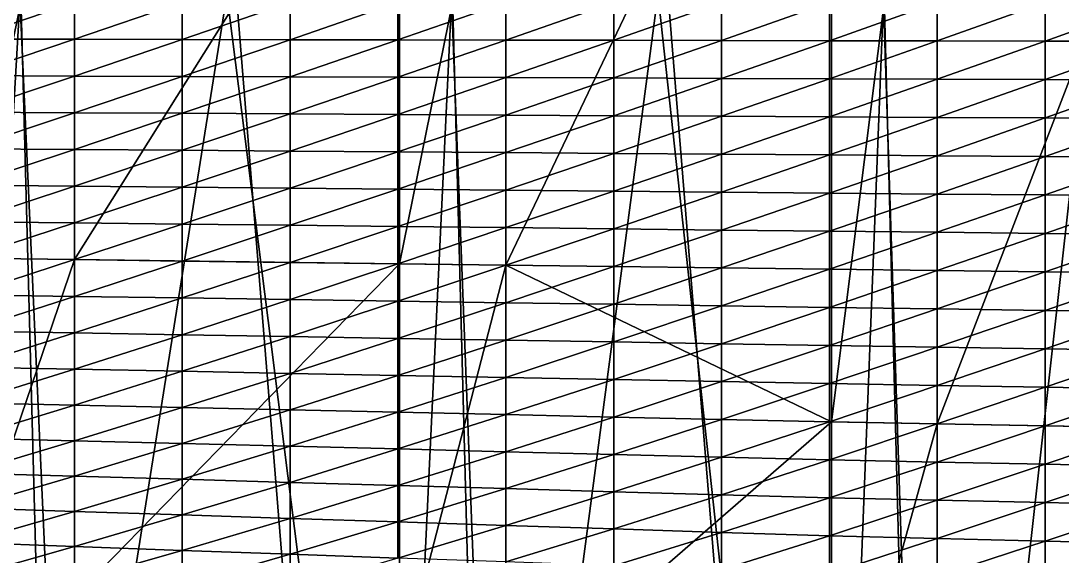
# Model space of a CAD drawing. Header units: metres. Extents: x -3 to 177, y -14 to 14.
# Drawn here: x 26.07 to 31.26, y -2.76 to -0.09 of the extents above; entities that cross this region are included whole.
import ezdxf

# ---------------------------------------------------------------- set-up
doc = ezdxf.new("R2010")
doc.units = ezdxf.units.M
for name, color, linetype, true_color in [('DB_5', 7, 'Continuous', 0x99866a), ('HOLD_5', 7, 'Continuous', 0xdf9582), ('HULL', 7, 'Continuous', 0x528ba5)]:
    doc.layers.add(name, color=color, linetype=linetype, true_color=true_color)

msp = doc.modelspace()

# ---------------------------------------------------------------- linework, layer by layer
at = {"layer": 'DB_5'}
for points in [[(30.6375, 8.157, 1.75), (32.2637, -8.9679, 1.75), (32.2637, 8.9679, 1.75)], [(30.1105, 7.9089, 1.75), (30.6375, -8.157, 1.75), (30.6375, 8.157, 1.75)], [(30.6375, 8.157, 1.75), (30.6375, -8.157, 1.75), (32.2637, -8.9679, 1.75)], [(28.4875, 7.0151, 1.75), (30.1105, -7.9089, 1.75), (30.1105, 7.9089, 1.75)], [(30.1105, 7.9089, 1.75), (30.1105, -7.9089, 1.75), (30.6375, -8.157, 1.75)], [(27.9572, 6.7528, 1.75), (28.4875, -7.0151, 1.75), (28.4875, 7.0151, 1.75)], [(28.4875, 7.0151, 1.75), (28.4875, -7.0151, 1.75), (30.1105, -7.9089, 1.75)], [(26.3375, 6.0386, 1.75), (27.9572, -6.7528, 1.75), (27.9572, 6.7528, 1.75)], [(27.9572, 6.7528, 1.75), (27.9572, -6.7528, 1.75), (28.4875, -7.0151, 1.75)], [(25.804, 5.828, 1.75), (26.3375, -6.0386, 1.75), (26.3375, 6.0386, 1.75)], [(26.3375, 6.0386, 1.75), (26.3375, -6.0386, 1.75), (27.9572, -6.7528, 1.75)], [(25.804, 5.828, 1.75), (25.804, -5.828, 1.75), (26.3375, -6.0386, 1.75)], [(30.6375, -2.0985), (30.6375, 2.0985), (32.2637, 2.1287)], [(30.6375, -2.0985), (32.2637, 2.1287), (32.2637, -2.1287)], [(28.4875, -1.3083), (28.4875, 1.3083), (30.1105, 2.0887)], [(28.4875, -1.3083), (30.1105, 2.0887), (30.1105, -2.0887)], [(30.1105, -2.0887), (30.1105, 2.0887), (30.6375, 2.0985)], [(30.1105, -2.0887), (30.6375, 2.0985), (30.6375, -2.0985)], [(26.3375, -1.2807), (26.3375, 1.2807), (27.9572, 1.3015)], [(26.3375, -1.2807), (27.9572, 1.3015), (27.9572, -1.3015)], [(27.9572, -1.3015), (27.9572, 1.3015), (28.4875, 1.3083)], [(27.9572, -1.3015), (28.4875, 1.3083), (28.4875, -1.3083)], [(25.804, -1.2738), (25.804, 1.2738), (26.3375, 1.2807)], [(25.804, -1.2738), (26.3375, 1.2807), (26.3375, -1.2807)], [(25.804, -2.8469, 0.35), (25.804, -1.2738), (26.3375, -1.2807)], [(25.804, -2.8469, 0.35), (26.3375, -1.2807), (26.3375, -2.9621, 0.35)], [(26.3375, -2.9621, 0.35), (26.3375, -1.2807), (27.9572, -1.3015)], [(26.3375, -2.9621, 0.35), (27.9572, -1.3015), (27.9572, -3.3558, 0.35)], [(27.9572, -3.3558, 0.35), (27.9572, -1.3015), (28.4875, -1.3083)], [(27.9572, -3.3558, 0.35), (28.4875, -1.3083), (28.4875, -3.4976, 0.35)], [(28.4875, -3.4976, 0.35), (28.4875, -1.3083), (30.1105, -2.0887)], [(28.4875, -3.4976, 0.35), (30.1105, -2.0887), (30.1105, -3.9919, 0.35)], [(30.1105, -3.9919, 0.35), (30.1105, -2.0887), (30.6375, -2.0985)], [(30.1105, -3.9919, 0.35), (30.6375, -2.0985), (30.6375, -4.139, 0.35)], [(30.6375, -4.139, 0.35), (30.6375, -2.0985), (32.2637, -2.1287)], [(30.6375, -4.139, 0.35), (32.2637, -2.1287), (32.2637, -4.6807, 0.35)]]:
    msp.add_3dface(points, dxfattribs=at)
at = {"layer": 'HOLD_5'}
for points in [[(25.804, 9.996, 14.6), (25.804, -9.996, 14.6), (26.3375, -9.996, 14.6)], [(25.804, 9.996, 14.6), (26.3375, -9.996, 14.6), (26.3375, 9.996, 14.6)], [(26.3375, 9.996, 14.6), (26.3375, -9.996, 14.6), (27.9572, -9.996, 14.6)], [(26.3375, 9.996, 14.6), (27.9572, -9.996, 14.6), (27.9572, 9.996, 14.6)], [(27.9572, 9.996, 14.6), (27.9572, -9.996, 14.6), (28.4875, -9.996, 14.6)], [(27.9572, 9.996, 14.6), (28.4875, -9.996, 14.6), (28.4875, 9.996, 14.6)], [(28.4875, 9.996, 14.6), (28.4875, -9.996, 14.6), (30.1105, -9.996, 14.6)], [(28.4875, 9.996, 14.6), (30.1105, -9.996, 14.6), (30.1105, 9.996, 14.6)], [(30.1105, 9.996, 14.6), (30.1105, -9.996, 14.6), (30.6375, -9.996, 14.6)], [(30.1105, 9.996, 14.6), (30.6375, -9.996, 14.6), (30.6375, 9.996, 14.6)], [(30.6375, 9.996, 14.6), (30.6375, -9.996, 14.6), (32.2637, -9.996, 14.6)], [(30.6375, 9.996, 14.6), (32.2637, -9.996, 14.6), (32.2637, 9.996, 14.6)], [(30.6375, -6.8471, 1.75), (30.6375, 6.8471, 1.75), (32.2637, 7.6584, 1.75)], [(30.6375, -6.8471, 1.75), (32.2637, 7.6584, 1.75), (32.2637, -7.6584, 1.75)], [(30.1105, -6.599, 1.75), (30.1105, 6.599, 1.75), (30.6375, 6.8471, 1.75)], [(30.1105, -6.599, 1.75), (30.6375, 6.8471, 1.75), (30.6375, -6.8471, 1.75)], [(28.4875, -5.7053, 1.75), (28.4875, 5.7053, 1.75), (30.1105, 6.599, 1.75)], [(28.4875, -5.7053, 1.75), (30.1105, 6.599, 1.75), (30.1105, -6.599, 1.75)], [(27.9572, -5.4432, 1.75), (27.9572, 5.4432, 1.75), (28.4875, 5.7053, 1.75)], [(27.9572, -5.4432, 1.75), (28.4875, 5.7053, 1.75), (28.4875, -5.7053, 1.75)], [(26.3375, -4.7297, 1.75), (26.3375, 4.7297, 1.75), (27.9572, 5.4432, 1.75)], [(26.3375, -4.7297, 1.75), (27.9572, 5.4432, 1.75), (27.9572, -5.4432, 1.75)], [(25.804, -4.5193, 1.75), (25.804, 4.5193, 1.75), (26.3375, 4.7297, 1.75)], [(25.804, -4.5193, 1.75), (26.3375, 4.7297, 1.75), (26.3375, -4.7297, 1.75)]]:
    msp.add_3dface(points, dxfattribs=at)
at = {"layer": 'HULL'}
for points in [[(25.8, -0.182), (25.8, 0), (26.3375, 0)], [(25.8, -0.182), (26.3375, 0), (26.3375, -0.183)], [(26.3375, -0.183), (26.3375, 0), (26.875, 0)], [(26.3375, -0.183), (26.875, 0), (26.875, -0.1839)], [(26.875, -0.1839), (26.875, 0), (27.4125, 0)], [(26.875, -0.1839), (27.4125, 0), (27.4125, -0.1849)], [(27.4125, -0.1849), (27.4125, 0), (27.95, 0)], [(27.4125, -0.1849), (27.95, 0), (27.95, -0.1859)], [(27.95, -0.1859), (27.95, 0), (28.4875, 0)], [(27.95, -0.1859), (28.4875, 0), (28.4875, -0.1869)], [(28.4875, -0.1869), (28.4875, 0), (29.025, 0)], [(28.4875, -0.1869), (29.025, 0), (29.025, -0.1879)], [(29.025, -0.1879), (29.025, 0), (29.5625, 0)], [(29.025, -0.1879), (29.5625, 0), (29.5625, -0.1889)], [(29.5625, -0.1889), (29.5625, 0), (30.1, 0)], [(29.5625, -0.1889), (30.1, 0), (30.1, -0.1899)], [(30.1, -0.1899), (30.1, 0), (30.6375, 0)], [(30.1, -0.1899), (30.6375, 0), (30.6375, -0.1908)], [(30.6375, -0.1908), (30.6375, 0), (31.175, 0)], [(30.6375, -0.1908), (31.175, 0), (31.175, -0.1917)], [(31.175, -0.1917), (31.175, 0), (31.7125, 0)], [(31.175, -0.1917), (31.7125, 0), (31.7125, -0.1926)], [(25.8, -0.3639), (25.8, -0.182), (26.3375, -0.183)], [(25.8, -0.3639), (26.3375, -0.183), (26.3375, -0.3659)], [(26.3375, -0.3659), (26.3375, -0.183), (26.875, -0.1839)], [(26.3375, -0.3659), (26.875, -0.1839), (26.875, -0.3679)], [(26.875, -0.3679), (26.875, -0.1839), (27.4125, -0.1849)], [(26.875, -0.3679), (27.4125, -0.1849), (27.4125, -0.3699)], [(27.4125, -0.3699), (27.4125, -0.1849), (27.95, -0.1859)], [(27.4125, -0.3699), (27.95, -0.1859), (27.95, -0.3718)], [(27.95, -0.3718), (27.95, -0.1859), (28.4875, -0.1869)], [(27.95, -0.3718), (28.4875, -0.1869), (28.4875, -0.3738)], [(28.4875, -0.3738), (28.4875, -0.1869), (29.025, -0.1879)], [(28.4875, -0.3738), (29.025, -0.1879), (29.025, -0.3758)], [(29.025, -0.3758), (29.025, -0.1879), (29.5625, -0.1889)], [(29.025, -0.3758), (29.5625, -0.1889), (29.5625, -0.3777)], [(29.5625, -0.3777), (29.5625, -0.1889), (30.1, -0.1899)], [(29.5625, -0.3777), (30.1, -0.1899), (30.1, -0.3797)], [(30.1, -0.3797), (30.1, -0.1899), (30.6375, -0.1908)], [(30.1, -0.3797), (30.6375, -0.1908), (30.6375, -0.3815)], [(30.6375, -0.3815), (30.6375, -0.1908), (31.175, -0.1917)], [(30.6375, -0.3815), (31.175, -0.1917), (31.175, -0.3834)], [(31.175, -0.3834), (31.175, -0.1917), (31.7125, -0.1926)], [(31.175, -0.3834), (31.7125, -0.1926), (31.7125, -0.3852)], [(25.8, -0.5459), (25.8, -0.3639), (26.3375, -0.3659)], [(25.8, -0.5459), (26.3375, -0.3659), (26.3375, -0.5489)], [(26.3375, -0.5489), (26.3375, -0.3659), (26.875, -0.3679)], [(26.3375, -0.5489), (26.875, -0.3679), (26.875, -0.5518)], [(26.875, -0.5518), (26.875, -0.3679), (27.4125, -0.3699)], [(26.875, -0.5518), (27.4125, -0.3699), (27.4125, -0.5548)], [(27.4125, -0.5548), (27.4125, -0.3699), (27.95, -0.3718)], [(27.4125, -0.5548), (27.95, -0.3718), (27.95, -0.5577)], [(27.95, -0.5577), (27.95, -0.3718), (28.4875, -0.3738)], [(27.95, -0.5577), (28.4875, -0.3738), (28.4875, -0.5607)], [(28.4875, -0.5607), (28.4875, -0.3738), (29.025, -0.3758)], [(28.4875, -0.5607), (29.025, -0.3758), (29.025, -0.5637)], [(29.025, -0.5637), (29.025, -0.3758), (29.5625, -0.3777)], [(29.025, -0.5637), (29.5625, -0.3777), (29.5625, -0.5666)], [(29.5625, -0.5666), (29.5625, -0.3777), (30.1, -0.3797)], [(29.5625, -0.5666), (30.1, -0.3797), (30.1, -0.5696)], [(30.1, -0.5696), (30.1, -0.3797), (30.6375, -0.3815)], [(30.1, -0.5696), (30.6375, -0.3815), (30.6375, -0.5723)], [(30.6375, -0.5723), (30.6375, -0.3815), (31.175, -0.3834)], [(30.6375, -0.5723), (31.175, -0.3834), (31.175, -0.575)], [(31.175, -0.575), (31.175, -0.3834), (31.7125, -0.3852)], [(31.175, -0.575), (31.7125, -0.3852), (31.7125, -0.5778)], [(25.8, -0.7279), (25.8, -0.5459), (26.3375, -0.5489)], [(25.8, -0.7279), (26.3375, -0.5489), (26.3375, -0.7318)], [(26.3375, -0.7318), (26.3375, -0.5489), (26.875, -0.5518)], [(26.3375, -0.7318), (26.875, -0.5518), (26.875, -0.7358)], [(26.875, -0.7358), (26.875, -0.5518), (27.4125, -0.5548)], [(26.875, -0.7358), (27.4125, -0.5548), (27.4125, -0.7397)], [(27.4125, -0.7397), (27.4125, -0.5548), (27.95, -0.5577)], [(27.4125, -0.7397), (27.95, -0.5577), (27.95, -0.7437)], [(27.95, -0.7437), (27.95, -0.5577), (28.4875, -0.5607)], [(27.95, -0.7437), (28.4875, -0.5607), (28.4875, -0.7476)], [(28.4875, -0.7476), (28.4875, -0.5607), (29.025, -0.5637)], [(28.4875, -0.7476), (29.025, -0.5637), (29.025, -0.7516)], [(29.025, -0.7516), (29.025, -0.5637), (29.5625, -0.5666)], [(29.025, -0.7516), (29.5625, -0.5666), (29.5625, -0.7555)], [(29.5625, -0.7555), (29.5625, -0.5666), (30.1, -0.5696)], [(29.5625, -0.7555), (30.1, -0.5696), (30.1, -0.7594)], [(30.1, -0.7594), (30.1, -0.5696), (30.6375, -0.5723)], [(30.1, -0.7594), (30.6375, -0.5723), (30.6375, -0.7631)], [(30.6375, -0.7631), (30.6375, -0.5723), (31.175, -0.575)], [(30.6375, -0.7631), (31.175, -0.575), (31.175, -0.7667)], [(31.175, -0.7667), (31.175, -0.575), (31.7125, -0.5778)], [(31.175, -0.7667), (31.7125, -0.5778), (31.7125, -0.7704)], [(25.8, -0.9098), (25.8, -0.7279), (26.3375, -0.7318)], [(25.8, -0.9098), (26.3375, -0.7318), (26.3375, -0.9148)], [(26.3375, -0.9148), (26.3375, -0.7318), (26.875, -0.7358)], [(26.3375, -0.9148), (26.875, -0.7358), (26.875, -0.9197)], [(26.875, -0.9197), (26.875, -0.7358), (27.4125, -0.7397)], [(26.875, -0.9197), (27.4125, -0.7397), (27.4125, -0.9246)], [(27.4125, -0.9246), (27.4125, -0.7397), (27.95, -0.7437)], [(27.4125, -0.9246), (27.95, -0.7437), (27.95, -0.9296)], [(27.95, -0.9296), (27.95, -0.7437), (28.4875, -0.7476)], [(27.95, -0.9296), (28.4875, -0.7476), (28.4875, -0.9345)], [(28.4875, -0.9345), (28.4875, -0.7476), (29.025, -0.7516)], [(28.4875, -0.9345), (29.025, -0.7516), (29.025, -0.9394)], [(29.025, -0.9394), (29.025, -0.7516), (29.5625, -0.7555)], [(29.025, -0.9394), (29.5625, -0.7555), (29.5625, -0.9444)], [(29.5625, -0.9444), (29.5625, -0.7555), (30.1, -0.7594)], [(29.5625, -0.9444), (30.1, -0.7594), (30.1, -0.9493)], [(30.1, -0.9493), (30.1, -0.7594), (30.6375, -0.7631)], [(30.1, -0.9493), (30.6375, -0.7631), (30.6375, -0.9539)], [(30.6375, -0.9539), (30.6375, -0.7631), (31.175, -0.7667)], [(30.6375, -0.9539), (31.175, -0.7667), (31.175, -0.9584)], [(31.175, -0.9584), (31.175, -0.7667), (31.7125, -0.7704)], [(31.175, -0.9584), (31.7125, -0.7704), (31.7125, -0.9629)], [(25.8, -1.0918), (25.8, -0.9098), (26.3375, -0.9148)], [(25.8, -1.0918), (26.3375, -0.9148), (26.3375, -1.0977)], [(26.3375, -1.0977), (26.3375, -0.9148), (26.875, -0.9197)], [(26.3375, -1.0977), (26.875, -0.9197), (26.875, -1.1037)], [(26.875, -1.1037), (26.875, -0.9197), (27.4125, -0.9246)], [(26.875, -1.1037), (27.4125, -0.9246), (27.4125, -1.1096)], [(27.4125, -1.1096), (27.4125, -0.9246), (27.95, -0.9296)], [(27.4125, -1.1096), (27.95, -0.9296), (27.95, -1.1155)], [(27.95, -1.1155), (27.95, -0.9296), (28.4875, -0.9345)], [(27.95, -1.1155), (28.4875, -0.9345), (28.4875, -1.1214)], [(28.4875, -1.1214), (28.4875, -0.9345), (29.025, -0.9394)], [(28.4875, -1.1214), (29.025, -0.9394), (29.025, -1.1273)], [(29.025, -1.1273), (29.025, -0.9394), (29.5625, -0.9444)], [(29.025, -1.1273), (29.5625, -0.9444), (29.5625, -1.1332)], [(29.5625, -1.1332), (29.5625, -0.9444), (30.1, -0.9493)], [(29.5625, -1.1332), (30.1, -0.9493), (30.1, -1.1392)], [(30.1, -1.1392), (30.1, -0.9493), (30.6375, -0.9539)], [(30.1, -1.1392), (30.6375, -0.9539), (30.6375, -1.1446)], [(30.6375, -1.1446), (30.6375, -0.9539), (31.175, -0.9584)], [(30.6375, -1.1446), (31.175, -0.9584), (31.175, -1.1501)], [(31.175, -1.1501), (31.175, -0.9584), (31.7125, -0.9629)], [(31.175, -1.1501), (31.7125, -0.9629), (31.7125, -1.1555)], [(25.8, -1.2738), (25.8, -1.0918), (26.3375, -1.0977)], [(25.8, -1.2738), (26.3375, -1.0977), (26.3375, -1.2807)], [(26.3375, -1.2807), (26.3375, -1.0977), (26.875, -1.1037)], [(26.3375, -1.2807), (26.875, -1.1037), (26.875, -1.2876)], [(26.875, -1.2876), (26.875, -1.1037), (27.4125, -1.1096)], [(26.875, -1.2876), (27.4125, -1.1096), (27.4125, -1.2945)], [(27.4125, -1.2945), (27.4125, -1.1096), (27.95, -1.1155)], [(27.4125, -1.2945), (27.95, -1.1155), (27.95, -1.3014)], [(27.95, -1.3014), (27.95, -1.1155), (28.4875, -1.1214)], [(27.95, -1.3014), (28.4875, -1.1214), (28.4875, -1.3083)], [(28.4875, -1.3083), (28.4875, -1.1214), (29.025, -1.1273)], [(28.4875, -1.3083), (29.025, -1.1273), (29.025, -1.3152)], [(29.025, -1.3152), (29.025, -1.1273), (29.5625, -1.1332)], [(29.025, -1.3152), (29.5625, -1.1332), (29.5625, -1.3221)], [(29.5625, -1.3221), (29.5625, -1.1332), (30.1, -1.1392)], [(29.5625, -1.3221), (30.1, -1.1392), (30.1, -1.329)], [(30.1, -1.329), (30.1, -1.1392), (30.6375, -1.1446)], [(30.1, -1.329), (30.6375, -1.1446), (30.6375, -1.3354)], [(30.6375, -1.3354), (30.6375, -1.1446), (31.175, -1.1501)], [(30.6375, -1.3354), (31.175, -1.1501), (31.175, -1.3418)], [(31.175, -1.3418), (31.175, -1.1501), (31.7125, -1.1555)], [(31.175, -1.3418), (31.7125, -1.1555), (31.7125, -1.3481)], [(25.8, -1.4557, 0.001), (25.8, -1.2738), (26.3375, -1.2807)], [(25.8, -1.4557, 0.001), (26.3375, -1.2807), (26.3375, -1.4636, 0.0009)], [(26.3375, -1.4636, 0.0009), (26.3375, -1.2807), (26.875, -1.2876)], [(26.3375, -1.4636, 0.0009), (26.875, -1.2876), (26.875, -1.4715, 0.0007)], [(26.875, -1.4715, 0.0007), (26.875, -1.2876), (27.4125, -1.2945)], [(26.875, -1.4715, 0.0007), (27.4125, -1.2945), (27.4125, -1.4794, 0.0006)], [(27.4125, -1.4794, 0.0006), (27.4125, -1.2945), (27.95, -1.3014)], [(27.4125, -1.4794, 0.0006), (27.95, -1.3014), (27.95, -1.4873, 0.0005)], [(27.95, -1.4873, 0.0005), (27.95, -1.3014), (28.4875, -1.3083)], [(27.95, -1.4873, 0.0005), (28.4875, -1.3083), (28.4875, -1.4952, 0.0004)], [(28.4875, -1.4952, 0.0004), (28.4875, -1.3083), (29.025, -1.3152)], [(28.4875, -1.4952, 0.0004), (29.025, -1.3152), (29.025, -1.5031, 0.0002)], [(29.025, -1.5031, 0.0002), (29.025, -1.3152), (29.5625, -1.3221)], [(29.025, -1.5031, 0.0002), (29.5625, -1.3221), (29.5625, -1.511, 0.0001)], [(29.5625, -1.511, 0.0001), (29.5625, -1.3221), (30.1, -1.329)], [(29.5625, -1.511, 0.0001), (30.1, -1.329), (30.1, -1.5189)], [(30.1, -1.5189), (30.1, -1.329), (30.6375, -1.3354)], [(30.1, -1.5189), (30.6375, -1.3354), (30.6375, -1.5262)], [(30.6375, -1.5262), (30.6375, -1.3354), (31.175, -1.3418)], [(30.6375, -1.5262), (31.175, -1.3418), (31.175, -1.5334)], [(31.175, -1.5334), (31.175, -1.3418), (31.7125, -1.3481)], [(31.175, -1.5334), (31.7125, -1.3481), (31.7125, -1.5407)], [(25.8, -1.637, 0.0163), (25.8, -1.4557, 0.001), (26.3375, -1.4636, 0.0009)], [(25.8, -1.637, 0.0163), (26.3375, -1.4636, 0.0009), (26.3375, -1.6459, 0.0142)], [(26.3375, -1.6459, 0.0142), (26.3375, -1.4636, 0.0009), (26.875, -1.4715, 0.0007)], [(26.3375, -1.6459, 0.0142), (26.875, -1.4715, 0.0007), (26.875, -1.6549, 0.0122)], [(26.875, -1.6549, 0.0122), (26.875, -1.4715, 0.0007), (27.4125, -1.4794, 0.0006)], [(26.875, -1.6549, 0.0122), (27.4125, -1.4794, 0.0006), (27.4125, -1.6639, 0.0102)], [(27.4125, -1.6639, 0.0102), (27.4125, -1.4794, 0.0006), (27.95, -1.4873, 0.0005)], [(27.4125, -1.6639, 0.0102), (27.95, -1.4873, 0.0005), (27.95, -1.6729, 0.0081)], [(27.95, -1.6729, 0.0081), (27.95, -1.4873, 0.0005), (28.4875, -1.4952, 0.0004)], [(27.95, -1.6729, 0.0081), (28.4875, -1.4952, 0.0004), (28.4875, -1.6818, 0.0061)], [(28.4875, -1.6818, 0.0061), (28.4875, -1.4952, 0.0004), (29.025, -1.5031, 0.0002)], [(28.4875, -1.6818, 0.0061), (29.025, -1.5031, 0.0002), (29.025, -1.6908, 0.0041)], [(29.025, -1.6908, 0.0041), (29.025, -1.5031, 0.0002), (29.5625, -1.511, 0.0001)], [(29.025, -1.6908, 0.0041), (29.5625, -1.511, 0.0001), (29.5625, -1.6998, 0.002)], [(29.5625, -1.6998, 0.002), (29.5625, -1.511, 0.0001), (30.1, -1.5189)], [(29.5625, -1.6998, 0.002), (30.1, -1.5189), (30.1, -1.7087)], [(30.1, -1.7087), (30.1, -1.5189), (30.6375, -1.5262)], [(30.1, -1.7087), (30.6375, -1.5262), (30.6375, -1.7169)], [(30.6375, -1.7169), (30.6375, -1.5262), (31.175, -1.5334)], [(30.6375, -1.7169), (31.175, -1.5334), (31.175, -1.7251)], [(31.175, -1.7251), (31.175, -1.5334), (31.7125, -1.5407)], [(31.175, -1.7251), (31.7125, -1.5407), (31.7125, -1.7333)], [(25.8, -1.8168, 0.0433), (25.8, -1.637, 0.0163), (26.3375, -1.6459, 0.0142)], [(25.8, -1.8168, 0.0433), (26.3375, -1.6459, 0.0142), (26.3375, -1.827, 0.0379)], [(26.3375, -1.827, 0.0379), (26.3375, -1.6459, 0.0142), (26.875, -1.6549, 0.0122)], [(26.3375, -1.827, 0.0379), (26.875, -1.6549, 0.0122), (26.875, -1.8372, 0.0324)], [(26.875, -1.8372, 0.0324), (26.875, -1.6549, 0.0122), (27.4125, -1.6639, 0.0102)], [(26.875, -1.8372, 0.0324), (27.4125, -1.6639, 0.0102), (27.4125, -1.8475, 0.027)], [(27.4125, -1.8475, 0.027), (27.4125, -1.6639, 0.0102), (27.95, -1.6729, 0.0081)], [(27.4125, -1.8475, 0.027), (27.95, -1.6729, 0.0081), (27.95, -1.8577, 0.0216)], [(27.95, -1.8577, 0.0216), (27.95, -1.6729, 0.0081), (28.4875, -1.6818, 0.0061)], [(27.95, -1.8577, 0.0216), (28.4875, -1.6818, 0.0061), (28.4875, -1.8679, 0.0162)], [(28.4875, -1.8679, 0.0162), (28.4875, -1.6818, 0.0061), (29.025, -1.6908, 0.0041)], [(28.4875, -1.8679, 0.0162), (29.025, -1.6908, 0.0041), (29.025, -1.8781, 0.0108)], [(29.025, -1.8781, 0.0108), (29.025, -1.6908, 0.0041), (29.5625, -1.6998, 0.002)], [(29.025, -1.8781, 0.0108), (29.5625, -1.6998, 0.002), (29.5625, -1.8884, 0.0054)], [(29.5625, -1.8884, 0.0054), (29.5625, -1.6998, 0.002), (30.1, -1.7087)], [(29.5625, -1.8884, 0.0054), (30.1, -1.7087), (30.1, -1.8986)], [(30.1, -1.8986), (30.1, -1.7087), (30.6375, -1.7169)], [(30.1, -1.8986), (30.6375, -1.7169), (30.6375, -1.9077)], [(30.6375, -1.9077), (30.6375, -1.7169), (31.175, -1.7251)], [(30.6375, -1.9077), (31.175, -1.7251), (31.175, -1.9168)], [(31.175, -1.9168), (31.175, -1.7251), (31.7125, -1.7333)], [(31.175, -1.9168), (31.7125, -1.7333), (31.7125, -1.9259)], [(25.8, -1.9941, 0.084), (25.8, -1.8168, 0.0433), (26.3375, -1.827, 0.0379)], [(25.8, -1.9941, 0.084), (26.3375, -1.827, 0.0379), (26.3375, -2.0059, 0.0735)], [(26.3375, -2.0059, 0.0735), (26.3375, -1.827, 0.0379), (26.875, -1.8372, 0.0324)], [(26.3375, -2.0059, 0.0735), (26.875, -1.8372, 0.0324), (26.875, -2.0177, 0.063)], [(26.875, -2.0177, 0.063), (26.875, -1.8372, 0.0324), (27.4125, -1.8475, 0.027)], [(26.875, -2.0177, 0.063), (27.4125, -1.8475, 0.027), (27.4125, -2.0295, 0.0525)], [(27.4125, -2.0295, 0.0525), (27.4125, -1.8475, 0.027), (27.95, -1.8577, 0.0216)], [(27.4125, -2.0295, 0.0525), (27.95, -1.8577, 0.0216), (27.95, -2.0413, 0.042)], [(27.95, -2.0413, 0.042), (27.95, -1.8577, 0.0216), (28.4875, -1.8679, 0.0162)], [(27.95, -2.0413, 0.042), (28.4875, -1.8679, 0.0162), (28.4875, -2.0531, 0.0315)], [(28.4875, -2.0531, 0.0315), (28.4875, -1.8679, 0.0162), (29.025, -1.8781, 0.0108)], [(28.4875, -2.0531, 0.0315), (29.025, -1.8781, 0.0108), (29.025, -2.0649, 0.021)], [(29.025, -2.0649, 0.021), (29.025, -1.8781, 0.0108), (29.5625, -1.8884, 0.0054)], [(29.025, -2.0649, 0.021), (29.5625, -1.8884, 0.0054), (29.5625, -2.0767, 0.0105)], [(29.5625, -2.0767, 0.0105), (29.5625, -1.8884, 0.0054), (30.1, -1.8986)], [(29.5625, -2.0767, 0.0105), (30.1, -1.8986), (30.1, -2.0885)], [(30.1, -2.0885), (30.1, -1.8986), (30.6375, -1.9077)], [(30.1, -2.0885), (30.6375, -1.9077), (30.6375, -2.0985)], [(30.6375, -2.0985), (30.6375, -1.9077), (31.175, -1.9168)], [(30.6375, -2.0985), (31.175, -1.9168), (31.175, -2.1085)], [(31.175, -2.1085), (31.175, -1.9168), (31.7125, -1.9259)], [(31.175, -2.1085), (31.7125, -1.9259), (31.7125, -2.1185)], [(25.8, -2.1695, 0.1323), (25.8, -1.9941, 0.084), (26.3375, -2.0059, 0.0735)], [(25.8, -2.1695, 0.1323), (26.3375, -2.0059, 0.0735), (26.3375, -2.1831, 0.116)], [(26.3375, -2.1831, 0.116), (26.3375, -2.0059, 0.0735), (26.875, -2.0177, 0.063)], [(26.3375, -2.1831, 0.116), (26.875, -2.0177, 0.063), (26.875, -2.1967, 0.0998)], [(26.875, -2.1967, 0.0998), (26.875, -2.0177, 0.063), (27.4125, -2.0295, 0.0525)], [(26.875, -2.1967, 0.0998), (27.4125, -2.0295, 0.0525), (27.4125, -2.2103, 0.0836)], [(27.4125, -2.2103, 0.0836), (27.4125, -2.0295, 0.0525), (27.95, -2.0413, 0.042)], [(27.4125, -2.2103, 0.0836), (27.95, -2.0413, 0.042), (27.95, -2.2239, 0.0673)], [(27.95, -2.2239, 0.0673), (27.95, -2.0413, 0.042), (28.4875, -2.0531, 0.0315)], [(27.95, -2.2239, 0.0673), (28.4875, -2.0531, 0.0315), (28.4875, -2.2375, 0.0511)], [(28.4875, -2.2375, 0.0511), (28.4875, -2.0531, 0.0315), (29.025, -2.0649, 0.021)], [(28.4875, -2.2375, 0.0511), (29.025, -2.0649, 0.021), (29.025, -2.2511, 0.0348)], [(29.025, -2.2511, 0.0348), (29.025, -2.0649, 0.021), (29.5625, -2.0767, 0.0105)], [(29.025, -2.2511, 0.0348), (29.5625, -2.0767, 0.0105), (29.5625, -2.2647, 0.0186)], [(29.5625, -2.2647, 0.0186), (29.5625, -2.0767, 0.0105), (30.1, -2.0885)], [(29.5625, -2.2647, 0.0186), (30.1, -2.0885), (30.1, -2.2783, 0.0023)], [(30.1, -2.2783, 0.0023), (30.1, -2.0885), (30.6375, -2.0985)], [(30.1, -2.2783, 0.0023), (30.6375, -2.0985), (30.6375, -2.2892, 0.002)], [(30.6375, -2.2892, 0.002), (30.6375, -2.0985), (31.175, -2.1085)], [(30.6375, -2.2892, 0.002), (31.175, -2.1085), (31.175, -2.3001, 0.0018)], [(31.175, -2.3001, 0.0018), (31.175, -2.1085), (31.7125, -2.1185)], [(31.175, -2.3001, 0.0018), (31.7125, -2.1185), (31.7125, -2.311, 0.0015)], [(25.8, -2.3443, 0.1828), (25.8, -2.1695, 0.1323), (26.3375, -2.1831, 0.116)], [(25.8, -2.3443, 0.1828), (26.3375, -2.1831, 0.116), (26.3375, -2.3598, 0.1616)], [(26.3375, -2.3598, 0.1616), (26.3375, -2.1831, 0.116), (26.875, -2.1967, 0.0998)], [(26.3375, -2.3598, 0.1616), (26.875, -2.1967, 0.0998), (26.875, -2.3752, 0.1404)], [(26.875, -2.3752, 0.1404), (26.875, -2.1967, 0.0998), (27.4125, -2.2103, 0.0836)], [(26.875, -2.3752, 0.1404), (27.4125, -2.2103, 0.0836), (27.4125, -2.3906, 0.1193)], [(27.4125, -2.3906, 0.1193), (27.4125, -2.2103, 0.0836), (27.95, -2.2239, 0.0673)], [(27.4125, -2.3906, 0.1193), (27.95, -2.2239, 0.0673), (27.95, -2.4061, 0.0981)], [(27.95, -2.4061, 0.0981), (27.95, -2.2239, 0.0673), (28.4875, -2.2375, 0.0511)], [(27.95, -2.4061, 0.0981), (28.4875, -2.2375, 0.0511), (28.4875, -2.4215, 0.077)], [(28.4875, -2.4215, 0.077), (28.4875, -2.2375, 0.0511), (29.025, -2.2511, 0.0348)], [(28.4875, -2.4215, 0.077), (29.025, -2.2511, 0.0348), (29.025, -2.4369, 0.0558)], [(29.025, -2.4369, 0.0558), (29.025, -2.2511, 0.0348), (29.5625, -2.2647, 0.0186)], [(29.025, -2.4369, 0.0558), (29.5625, -2.2647, 0.0186), (29.5625, -2.4524, 0.0347)], [(29.5625, -2.4524, 0.0347), (29.5625, -2.2647, 0.0186), (30.1, -2.2783, 0.0023)], [(29.5625, -2.4524, 0.0347), (30.1, -2.2783, 0.0023), (30.1, -2.4678, 0.0135)], [(30.1, -2.4678, 0.0135), (30.1, -2.2783, 0.0023), (30.6375, -2.2892, 0.002)], [(30.1, -2.4678, 0.0135), (30.6375, -2.2892, 0.002), (30.6375, -2.4797, 0.0118)], [(30.6375, -2.4797, 0.0118), (30.6375, -2.2892, 0.002), (31.175, -2.3001, 0.0018)], [(30.6375, -2.4797, 0.0118), (31.175, -2.3001, 0.0018), (31.175, -2.4915, 0.0101)], [(31.175, -2.4915, 0.0101), (31.175, -2.3001, 0.0018), (31.7125, -2.311, 0.0015)], [(31.175, -2.4915, 0.0101), (31.7125, -2.311, 0.0015), (31.7125, -2.5034, 0.0085)], [(25.8, -2.5179, 0.2372), (25.8, -2.3443, 0.1828), (26.3375, -2.3598, 0.1616)], [(25.8, -2.5179, 0.2372), (26.3375, -2.3598, 0.1616), (26.3375, -2.5354, 0.2108)], [(26.3375, -2.5354, 0.2108), (26.3375, -2.3598, 0.1616), (26.875, -2.3752, 0.1404)], [(26.3375, -2.5354, 0.2108), (26.875, -2.3752, 0.1404), (26.875, -2.5528, 0.1844)], [(26.875, -2.5528, 0.1844), (26.875, -2.3752, 0.1404), (27.4125, -2.3906, 0.1193)], [(26.875, -2.5528, 0.1844), (27.4125, -2.3906, 0.1193), (27.4125, -2.5702, 0.1579)], [(27.4125, -2.5702, 0.1579), (27.4125, -2.3906, 0.1193), (27.95, -2.4061, 0.0981)], [(27.4125, -2.5702, 0.1579), (27.95, -2.4061, 0.0981), (27.95, -2.5876, 0.1315)], [(27.95, -2.5876, 0.1315), (27.95, -2.4061, 0.0981), (28.4875, -2.4215, 0.077)], [(27.95, -2.5876, 0.1315), (28.4875, -2.4215, 0.077), (28.4875, -2.605, 0.1051)], [(28.4875, -2.605, 0.1051), (28.4875, -2.4215, 0.077), (29.025, -2.4369, 0.0558)], [(28.4875, -2.605, 0.1051), (29.025, -2.4369, 0.0558), (29.025, -2.6224, 0.0787)], [(29.025, -2.6224, 0.0787), (29.025, -2.4369, 0.0558), (29.5625, -2.4524, 0.0347)], [(29.025, -2.6224, 0.0787), (29.5625, -2.4524, 0.0347), (29.5625, -2.6398, 0.0522)], [(29.5625, -2.6398, 0.0522), (29.5625, -2.4524, 0.0347), (30.1, -2.4678, 0.0135)], [(29.5625, -2.6398, 0.0522), (30.1, -2.4678, 0.0135), (30.1, -2.6572, 0.0258)], [(30.1, -2.6572, 0.0258), (30.1, -2.4678, 0.0135), (30.6375, -2.4797, 0.0118)], [(30.1, -2.6572, 0.0258), (30.6375, -2.4797, 0.0118), (30.6375, -2.6701, 0.0226)], [(30.6375, -2.6701, 0.0226), (30.6375, -2.4797, 0.0118), (31.175, -2.4915, 0.0101)], [(25.8, -2.6905, 0.2951), (25.8, -2.5179, 0.2372), (26.3375, -2.5354, 0.2108)], [(25.8, -2.6905, 0.2951), (26.3375, -2.5354, 0.2108), (26.3375, -2.7098, 0.2648)], [(26.3375, -2.7098, 0.2648), (26.3375, -2.5354, 0.2108), (26.875, -2.5528, 0.1844)], [(30.6375, -2.6701, 0.0226), (31.175, -2.4915, 0.0101), (31.175, -2.6829, 0.0193)], [(31.175, -2.6829, 0.0193), (31.175, -2.4915, 0.0101), (31.7125, -2.5034, 0.0085)], [(31.175, -2.6829, 0.0193), (31.7125, -2.5034, 0.0085), (31.7125, -2.6957, 0.0161)], [(26.3375, -2.7098, 0.2648), (26.875, -2.5528, 0.1844), (26.875, -2.7291, 0.2346)], [(26.875, -2.7291, 0.2346), (26.875, -2.5528, 0.1844), (27.4125, -2.5702, 0.1579)], [(26.875, -2.7291, 0.2346), (27.4125, -2.5702, 0.1579), (27.4125, -2.7485, 0.2043)], [(27.4125, -2.7485, 0.2043), (27.4125, -2.5702, 0.1579), (27.95, -2.5876, 0.1315)], [(27.4125, -2.7485, 0.2043), (27.95, -2.5876, 0.1315), (27.95, -2.7678, 0.1741)], [(27.95, -2.7678, 0.1741), (27.95, -2.5876, 0.1315), (28.4875, -2.605, 0.1051)], [(27.95, -2.7678, 0.1741), (28.4875, -2.605, 0.1051), (28.4875, -2.7871, 0.1438)], [(28.4875, -2.7871, 0.1438), (28.4875, -2.605, 0.1051), (29.025, -2.6224, 0.0787)], [(28.4875, -2.7871, 0.1438), (29.025, -2.6224, 0.0787), (29.025, -2.8064, 0.1136)], [(29.025, -2.8064, 0.1136), (29.025, -2.6224, 0.0787), (29.5625, -2.6398, 0.0522)], [(29.025, -2.8064, 0.1136), (29.5625, -2.6398, 0.0522), (29.5625, -2.8258, 0.0833)], [(29.5625, -2.8258, 0.0833), (29.5625, -2.6398, 0.0522), (30.1, -2.6572, 0.0258)], [(25.8, -2.862, 0.3557), (25.8, -2.6905, 0.2951), (26.3375, -2.7098, 0.2648)], [(29.5625, -2.8258, 0.0833), (30.1, -2.6572, 0.0258), (30.1, -2.8451, 0.053)], [(30.1, -2.8451, 0.053), (30.1, -2.6572, 0.0258), (30.6375, -2.6701, 0.0226)], [(30.1, -2.8451, 0.053), (30.6375, -2.6701, 0.0226), (30.6375, -2.8591, 0.0464)], [(30.6375, -2.8591, 0.0464), (30.6375, -2.6701, 0.0226), (31.175, -2.6829, 0.0193)], [(30.6375, -2.8591, 0.0464), (31.175, -2.6829, 0.0193), (31.175, -2.8731, 0.0398)], [(31.175, -2.8731, 0.0398), (31.175, -2.6829, 0.0193), (31.7125, -2.6957, 0.0161)], [(31.175, -2.8731, 0.0398), (31.7125, -2.6957, 0.0161), (31.7125, -2.8871, 0.0332)], [(25.8, -2.862, 0.3557), (26.3375, -2.7098, 0.2648), (26.3375, -2.8832, 0.3223)], [(26.3375, -2.8832, 0.3223), (26.3375, -2.7098, 0.2648), (26.875, -2.7291, 0.2346)], [(26.3375, -2.8832, 0.3223), (26.875, -2.7291, 0.2346), (26.875, -2.9044, 0.2889)], [(26.875, -2.9044, 0.2889), (26.875, -2.7291, 0.2346), (27.4125, -2.7485, 0.2043)], [(26.875, -2.9044, 0.2889), (27.4125, -2.7485, 0.2043), (27.4125, -2.9256, 0.2555)], [(27.4125, -2.9256, 0.2555), (27.4125, -2.7485, 0.2043), (27.95, -2.7678, 0.1741)]]:
    msp.add_3dface(points, dxfattribs=at)

doc.saveas('drawing.dxf')
